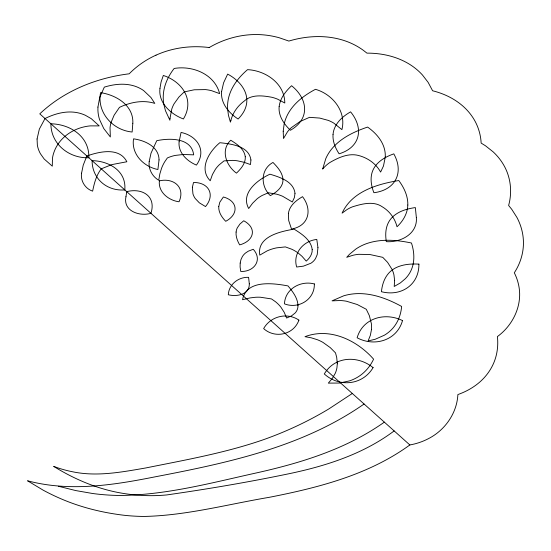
<?xml version="1.0" encoding="UTF-8"?>
<svg xmlns="http://www.w3.org/2000/svg" width="551" height="551" viewBox="0 0 551 551"><rect width="100%" height="100%" fill="white"/><g stroke="black" fill="none" stroke-linecap="round" stroke-linejoin="round"><path stroke-width="0.83" d="M375.658 165.603C380.211 159.797 386.974 156.264 393.807 153.86C404.296 172.628 395.411 190.067 373.895 192.726C371.484 186.52 370.127 179.578 371.925 173.028A28.053 24.368 10.7 0 1 375.658 165.603M394.151 430.916C362.661 454.568 324.291 466.545 286.148 474.321C246.586 482.483 206.708 489.198 166.726 494.936A149.796 130.119 10.7 0 1 124.471 493.6C99.256 489.763 75.273 479.79 53.681 466.38A100.943 87.685 10.7 0 0 72.215 471.697C96.577 476.925 121.461 472.152 145.581 467.992C185.06 460.03 224.966 453.005 263.116 439.822A366.422 318.285 10.7 0 0 329.016 408.821L352.309 393.476M209.173 47.572C224.229 38.694 241.758 33.914 259.259 34.603A75.322 65.424 10.7 0 1 279.226 37.75L288.862 41.07C308.76 35.064 330.924 34.541 350.257 42.861A62.394 54.198 10.7 0 1 363.047 50.107L366.945 53.137C382.621 53.075 398.6 56.829 411.7 65.672A58.867 51.133 10.7 0 1 422.445 74.977L428.161 82.409L432.604 90.77C444.196 93.636 455.278 99.015 464.08 107.163A58.654 50.947 10.7 0 1 475.272 121.626C478.757 128.252 480.782 135.615 481.147 143.088L485.493 145.788L493.186 151.89A59.467 51.656 10.7 0 1 504.461 166.395C510.873 178.242 512.265 192.526 508.621 205.461L511.762 209.339L516.914 217.418A67.126 58.303 10.7 0 1 523.45 243.246C523.388 253.722 520.041 264.046 514.31 272.786A59.522 51.704 10.7 0 1 518.753 285.638C522.747 304.992 513.091 325.207 497.401 336.578C498.276 344.341 497.519 352.289 494.991 359.693A65.645 57.022 10.7 0 1 479.556 382.242C473.213 387.711 465.76 391.795 457.874 394.564C456.972 413.202 444.96 430.214 428.506 438.624A62.594 54.37 10.7 0 1 409.848 444.953C368.736 474.838 318.554 487.642 269.446 497.284C227.839 504.289 186.507 515.536 144.155 516.445A173.083 150.347 10.7 0 1 124.216 515.288C103.684 512.857 83.359 508.008 64.212 500.15A196.225 170.445 10.7 0 1 43.061 490.108L27.55 480.789C69.598 492.015 113.134 485.176 154.989 476.856C227.597 462.936 302.382 447.102 364.08 404.007M384.343 422.142C345.663 449.513 299.544 463.467 253.742 473.509C209.649 483.337 165.266 495.129 119.808 495.466A192.733 167.414 10.7 0 1 92.499 493.482L75.742 490.569L58.537 486.285M156.016 55.141C146.029 59.66 136.875 65.989 129.189 73.806A165.934 144.135 10.7 0 0 92.85 82.202C73.276 89.028 54.852 99.531 39.789 113.857L409.848 444.953M156.023 55.162A90.874 78.938 10.7 0 1 209.18 47.544M218.747 206.597C218.444 212.314 221.895 217.404 225.731 221.316C239.01 214.222 238.025 200.963 223.375 196.982L219.787 202.245L218.747 206.597M245.285 156.746C245.712 163.371 240.952 168.833 236.475 173.131C226.199 165.837 220.262 149.968 230.745 140.223C236.93 144.093 244.245 148.887 245.285 156.746M283.214 131.234L283.49 138.515L287.408 131.944A39.72 34.499 10.7 0 1 291.327 127.653L300.116 121.502L309.504 117.335L319.704 118.072L328.306 120.4A32.75 28.445 10.7 0 1 333.885 123.162L341.902 129.643C346.572 111.412 332.473 94.166 315.454 89.31C304.372 95.192 293.711 103.099 287.718 114.394A51.629 44.851 10.7 0 0 284.116 124.257L283.214 131.234M97.933 107.094L97.913 110.296A44.128 38.329 10.7 0 0 99.586 119.629L103.767 128.535L110.345 136.972L110.035 127.798A39.458 34.279 10.7 0 1 111.054 122.46L114.126 115.187L119.477 107.355C130.373 102.197 143.067 99.655 154.803 103.395L150.912 97.458L143.611 90.55A30.484 26.476 10.7 0 0 134.713 86.114C124.829 82.925 114.098 84.103 104.325 87.127L99.759 97.265L97.933 107.094M317.941 247.592L317.218 254.631L315.516 258.584A16.991 14.76 10.7 0 1 310.881 263.24L303.408 266.154L296.679 267.015C292.533 253.384 303.415 240.821 316.791 239.437L317.941 247.592M37.062 138.983L37.365 145.161A31.538 27.398 10.7 0 0 40.443 153.77L44.197 159.032L52.29 166.161L52.448 158.468A39.534 34.341 10.7 0 1 53.702 153.006C58.117 139.341 70.438 129.926 84.172 126.861A39.534 34.341 10.7 0 1 90.433 125.876L99.208 125.897L91.246 118.658L85.315 115.262A31.538 27.398 10.7 0 0 75.563 112.376C65.032 110.861 54.404 113.871 45.024 118.534L39.348 129.092L37.062 138.983M333.024 134.582C332.556 141.497 335.387 148.143 339.106 153.819C360.506 147.331 364.039 128.204 350.601 111.867C342.109 116.633 333.803 124.285 333.024 134.582M394.633 280.569L394.199 286.472L400.322 282.945L405.295 278.758A36.827 31.992 10.7 0 0 410.619 271.354C415.061 262.572 414.469 252.138 411.459 243.005C396.644 239.899 380.769 238.569 366.243 243.735A48.102 41.786 10.7 0 0 355.691 249.162L349.52 254.28L346.71 257.317L352.557 255.382A38.68 33.597 10.7 0 1 358.68 254.314L369.859 254.521L382.752 257.331L387.594 262.366L392.043 269.384A33.804 29.361 10.7 0 1 393.931 274.88L394.633 280.569M159.039 159.907L157.896 169.508C143.694 166.767 131.055 154.046 133.549 138.831C144.837 140.402 158.964 146.607 159.039 159.907M179.096 141.772C177.952 152.73 187.113 161.209 196.431 165.093C207.073 150.34 197.038 135.746 181.059 132.44L179.096 141.772M159.377 180.845C158.054 192.196 168.723 200.461 179.054 201.783C185.659 187.003 173.379 177.636 159.377 180.845M250.925 159.983L250.478 164.549L243.873 162.235L237.467 160.823A37.709 32.757 10.7 0 0 232.605 160.382L224.03 160.892L219.264 164.783A37.909 32.929 10.7 0 0 215.407 169.288L212.417 174.564L210.22 180.762C198.374 168.627 209.277 151.38 219.849 142.702C231.241 143.956 248.956 145.863 250.925 159.983M221.626 91.397C220.386 103.099 228.872 113.024 238.101 119.016C254.61 102.638 245.801 83.759 227.659 74.109L223.596 82.802L221.626 91.397M132.825 123.266L132.137 132.02C112.7 130.201 96.756 112.494 100.557 92.651C116.144 94.958 133.735 105.399 132.825 123.266M159.962 88.318C158.158 103.009 170.858 114.188 183.393 118.975C195.013 99.986 182.229 81.651 163.33 75.453L161.078 82.016L159.962 88.318M312.203 249.513C312.472 254.142 309.614 258.24 306.232 261.112L302.024 256.318L298.49 253.274A33.659 29.237 10.7 0 0 291.727 249.224L285.39 246.91L276.712 247.84A41.972 36.456 10.7 0 0 267.159 250.877L259.79 255.12C256.697 236.537 280.418 231.468 294.089 229.126C301.679 233.927 310.957 239.795 312.203 249.513M279.15 106.563C278.207 115.862 284.006 124.161 290.425 130.27C310.351 118.878 307.933 98.863 291.575 85.729C285.68 91.328 280.108 98.209 279.15 106.563M149.197 161.471C148.24 168.985 152.234 176.485 158.729 180.26L159.845 173.909L161.574 168.22A50.713 44.052 10.7 0 1 164.777 161.705L167.346 157.965L168.902 157.31A37.64 32.695 10.7 0 1 175.184 155.43L183.283 154.48L193.676 154.845C191.555 137.578 169.667 137.964 156.746 140.698L151.015 153.192L149.197 161.471M81.555 173.221C80.37 180.969 85.198 188.704 92.63 191.142C94.249 183.325 96.267 175.273 101.246 168.84L111.736 164.632L126.868 161.753C119.236 146.931 99.497 151.566 86.865 155.974L83.235 165.148L81.555 173.221M125.959 196.741C122.859 211.129 139.651 216.681 150.94 213.299C156.539 196.011 141.882 187.691 126.744 191.658L125.959 196.741M236.097 232.047C235.656 236.599 237.453 241.007 239.657 244.892C253.839 241.076 257.531 228.224 243.742 220.758L239.96 224.009L237.35 227.735A16.867 14.65 10.7 0 0 236.103 232.047M416.356 217.611C417.734 233.886 400.57 242.688 386.334 241.648C385.252 235.201 385.425 228.266 388.524 222.363A27.137 23.576 10.7 0 1 393.855 215.792C399.895 210.785 407.712 208.643 415.344 207.582L416.356 217.611M283 179.619C283.152 187.202 276.333 192.347 270.334 195.646C260.423 186.334 260.306 169.364 272.972 162.442C277.594 167.173 282.539 172.683 283 179.619M337.308 363.798L336.936 367.737A32.302 28.06 10.7 0 1 335.284 373.254L332.384 378.358L328.32 383.124L339.464 383.048L349.582 380.872A41.897 36.394 10.7 0 0 358.487 376.643C365.099 372.455 370.286 366.236 373.592 359.169C356.924 340.256 330.001 327.225 304.978 336.675L311.322 337.832L317.321 339.705A38.033 33.032 10.7 0 1 323.024 342.433L330.276 347.633L335.511 352.881L336.709 357.447L337.308 363.798M170.018 118.258L169.901 120.242L165.472 110.73L163.819 104.277A51.663 44.879 10.7 0 1 163.337 94.496C164.06 84.937 168.331 75.969 174.144 68.462C192.623 65.335 214.628 74.137 219.635 93.608L211.701 90.729A36.986 32.13 10.7 0 0 205.468 89.593L194.227 89.785L184.206 91.914L178.923 97.045L174.061 103.822A40.395 35.092 10.7 0 0 171.788 109.008L170.018 118.258M294.999 193.318L294.392 197.534L292.326 201.99L282.718 196.314A36.779 31.944 10.7 0 0 276.754 194.221L268.351 192.76L262.207 195.44A36.249 31.483 10.7 0 0 257.035 198.89L252.606 203.216L248.673 208.505C240.305 193.05 257.531 179.874 269.956 174.192C279.763 177.167 293.614 181.355 294.999 193.318M192.375 187.299L192.933 193.8A18.872 16.392 10.7 0 0 195.212 198.498L199.331 202.816L205.523 206.57C215.579 194.565 208.526 182.25 193.518 182.491L192.375 187.299M240.188 263.061L240.105 267.008L240.766 271.443C253.894 272.056 263.047 260.106 253.253 249.272L248.294 251.18L245.532 253.012A17.398 15.111 10.7 0 0 242.357 256.614L240.959 259.597L240.188 263.061M288.4 213.485L288.696 220.538L291.513 229.044C308.98 226.013 312.534 209.649 302.527 196.666C296.142 200.378 289.42 205.654 288.4 213.485M249.307 283.827C249.686 294.709 236.551 296.906 228.307 294.751C228.803 284.357 238.528 276.822 248.591 277.339L249.307 283.827M407.816 205.013C407.582 213.423 403.07 221.137 397.016 226.75C394.991 218.478 389.619 211.164 382.291 206.811C373.537 200.66 361.807 203.932 352.358 206.866A37.723 32.771 10.7 0 0 346.944 209.6L342.075 213.161C351.972 191.486 377.159 184.117 398.779 180.535C404.028 187.581 408.077 196.053 407.816 205.013M385.294 157.007L383.468 166.023L380.61 172.064C376.023 163.585 367.565 157.751 358.308 155.43C348.459 152.882 337.997 157.724 329.567 162.717A38.735 33.645 10.7 0 0 323.857 167.683L322.638 169.095L325.841 158.468A53.681 46.628 10.7 0 1 331.488 149.231C340.621 138.005 354.176 131.627 367.6 127.074C374.184 131.751 380.107 137.778 383.227 145.333A35.009 30.408 10.7 0 1 385.252 154.039L385.294 157.007M298.001 305.709L297.809 307.706A13.658 11.86 10.7 0 1 295.171 312.968L291.637 315.799L286.63 318.037L284.22 312.355L280.976 307.279A33.439 29.051 10.7 0 0 275.562 301.783L271.498 298.938L260.492 297.244A41.05 35.657 10.7 0 0 255.237 297.292L249.94 297.939L242.55 299.716C246.407 279.502 273.069 283.145 288.001 285.921C292.712 291.582 297.747 298.022 298.001 305.709M418.905 264.122C419.18 284.95 400.97 296.803 381.423 291.706C382.118 285.074 384.15 278.338 388.641 273.262A27.089 23.535 10.7 0 1 395.542 267.924C402.719 264.26 410.991 263.702 418.905 264.122M371.477 329.56L370.368 335.29L368.123 340.938L375.21 339.264L384.384 335.208A39.782 34.555 10.7 0 0 391.733 329.415C397.698 323.279 400.928 314.903 401.631 306.452C387.752 298.835 372.228 292.918 356.153 293.669A48.949 42.523 10.7 0 0 343.79 295.777L332.026 300.86L340.243 300.522A40.037 34.775 10.7 0 1 346.496 301.232L357.248 304.517L366.284 309.283L369.342 315.613L371.395 323.706A37.007 32.144 10.7 0 1 371.477 329.56M314.352 283.937C314.793 299.517 298.546 309.38 284.454 303.863C285.101 288.834 300.66 280.301 314.352 283.937M230.91 120.297L230.435 122.157L228.445 115.324L227.577 108.547A51.133 44.417 10.7 0 1 228.438 98.491C231 86.92 238.707 77.243 247.53 69.66C265.61 70.507 284.702 83.456 284.798 103.009L277.683 99.208A35.354 30.704 10.7 0 0 271.863 97.279C262.682 95.578 251.587 94.166 244.196 101.102C237.812 105.813 232.908 112.569 230.91 120.297M402.519 320.586C396.934 340.484 374.515 347.151 357.124 337.77C362.902 317.851 385.149 312.004 402.519 320.586M298.897 320.124C293.814 334.76 274.949 338.906 263.647 328.596C270.555 316.24 287.161 312.052 298.897 320.124M373.096 367.613C362.613 385.287 339.202 387.56 324.298 373.964C334.85 356.036 357.916 355.305 373.096 367.613M124.788 189.902C106.977 191.376 92.107 178.71 92.093 160.651C108.788 160.968 126.627 170.81 124.788 189.902M88.828 157.731C69.274 158.592 50.816 144.093 50.906 123.796C70.232 124.154 89.537 136.455 88.828 157.731"/></g></svg>
